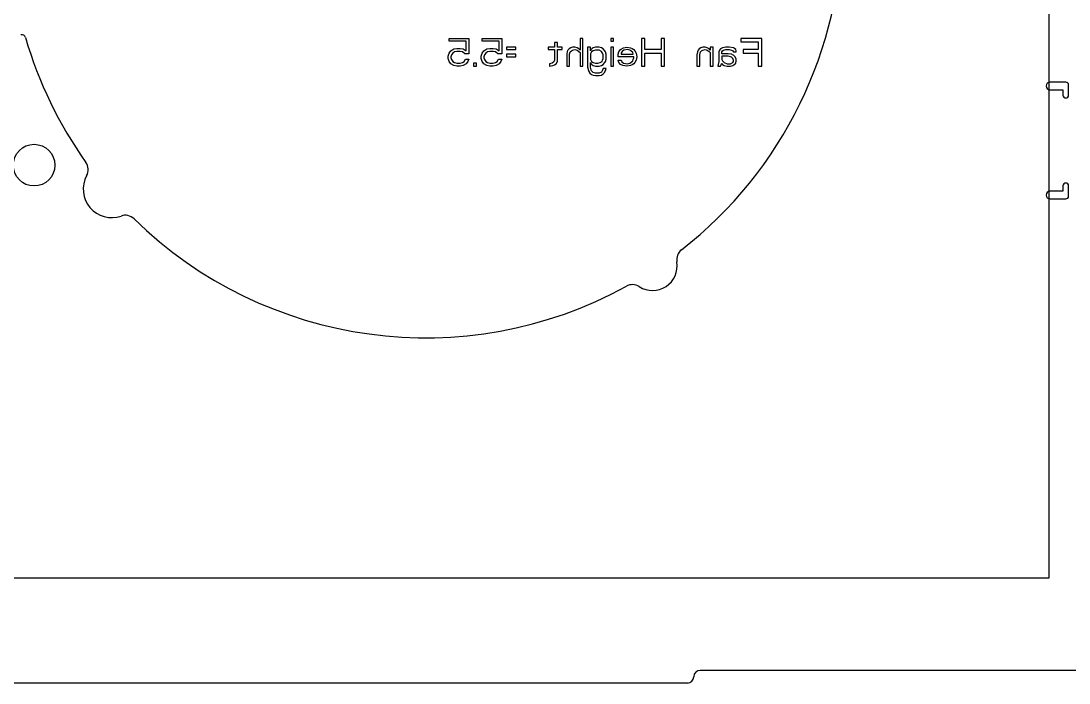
# Model space of a CAD drawing. Header units: millimetres. Extents: x 0 to 594, y 0 to 420.
# Drawn here: x 460.9 to 543.9, y 169.1 to 221.5 of the extents above; entities that cross this region are included whole.
import ezdxf

# ---------------------------------------------------------------- set-up
doc = ezdxf.new("R2010")
doc.units = ezdxf.units.MM
doc.header["$LTSCALE"] = 32.67
doc.layers.get('0').update_dxf_attribs({"linetype": 'CONTINUOUS'})
doc.layers.add('5_CURVES', color=7, linetype='CONTINUOUS')

msp = doc.modelspace()

# ---------------------------------------------------------------- linework, layer by layer
at = {"color": 40, "linetype": 'CONTINUOUS'}
for p, q in [((542.277, 264.033), (542.277, 177.403)), ((542.277, 177.403), (330.487, 177.403))]:
    msp.add_line(p, q, dxfattribs=at)
at = {"color": 7, "linetype": 'CONTINUOUS'}
for p, q in [((543.612, 216.673), (542.362, 216.673)), ((542.362, 216.073), (543.392, 216.073)), ((543.392, 216.073), (543.392, 215.648)), ((543.842, 215.648), (543.842, 216.443)), ((543.392, 208.458), (543.392, 208.033)), ((543.842, 207.663), (543.842, 208.458)), ((543.392, 208.033), (542.362, 208.033)), ((542.362, 207.433), (543.612, 207.433)), ((545.986, 170.103), (514.657, 170.103)), ((513.657, 169.103), (436.577, 169.103))]:
    msp.add_line(p, q, dxfattribs=at)
msp.add_circle((461.907, 210.103), 1.65, dxfattribs=at)
for centre, radius, start, end in [((492.907, 229.433), 33, 307.91767, 360), ((460.935, 220.122), 0.3, 16.23734, 103.21541), ((492.907, 229.433), 33, 196.23734, 215.38329), ((542.362, 216.373), 0.3, 90, 270), ((543.612, 216.443), 0.23, 0, 90), ((543.617, 215.648), 0.225, 180, 360), ((465.187, 209.745), 1, 331.591, 35.38329), ((468.045, 208.199), 2.25, 151.591, 289.409), ((543.617, 208.458), 0.225, 0, 180), ((542.362, 207.733), 0.3, 90, 270), ((543.612, 207.663), 0.23, 270, 360), ((469.125, 205.134), 1, 45.61671, 109.409), ((492.907, 229.433), 33, 225.61671, 298.82233), ((513.801, 202.611), 1, 127.91767, 189.41071), ((510.89, 202.128), 1.95, 237.32929, 9.41071), ((509.298, 199.645), 1, 57.32929, 118.82233), ((513.657, 169.603), 0.5, 270, 360), ((514.657, 169.603), 0.5, 90, 180)]:
    msp.add_arc(centre, radius, start, end, dxfattribs=at)
at = {"layer": '5_CURVES', "color": 40, "linetype": 'CONTINUOUS'}
for p, q in [((494.785, 220.142), (496.344, 220.142)), ((494.785, 219.908), (494.785, 220.142)), ((496.344, 220.142), (496.344, 218.925)), ((497.398, 220.142), (498.956, 220.142)), ((497.398, 219.908), (497.398, 220.142)), ((498.956, 220.142), (498.956, 218.925)), ((505.373, 220.142), (505.144, 220.142)), ((505.144, 220.142), (505.144, 219.206)), ((505.373, 217.942), (505.373, 220.142)), ((507.802, 220.142), (507.573, 220.142)), ((507.573, 220.142), (507.573, 219.908)), ((507.802, 219.908), (507.802, 220.142)), ((510.277, 220.142), (510.002, 220.142)), ((510.002, 220.142), (510.002, 217.942)), ((510.277, 219.252), (510.277, 220.142)), ((511.835, 220.142), (511.56, 220.142)), ((511.56, 220.142), (511.56, 219.252)), ((511.835, 217.942), (511.835, 220.142)), ((519.535, 220.142), (517.885, 220.142)), ((517.885, 220.142), (517.885, 219.861)), ((519.535, 217.942), (519.535, 220.142)), ((496.115, 219.908), (494.785, 219.908)), ((494.785, 218.972), (494.923, 219.159)), ((494.923, 219.159), (495.152, 219.299)), ((495.152, 219.299), (495.381, 219.346)), ((495.381, 219.346), (495.656, 219.346)), ((495.656, 219.346), (495.885, 219.299)), ((495.885, 219.299), (496.115, 219.159)), ((496.115, 219.159), (496.115, 219.908)), ((498.727, 219.908), (497.398, 219.908)), ((497.398, 218.972), (497.535, 219.159)), ((497.535, 219.159), (497.765, 219.299)), ((497.765, 219.299), (497.994, 219.346)), ((497.994, 219.346), (498.269, 219.346)), ((498.269, 219.346), (498.498, 219.299)), ((498.498, 219.299), (498.727, 219.159)), ((498.727, 219.159), (498.727, 219.908)), ((500.056, 219.44), (499.323, 219.44)), ((499.323, 219.44), (499.323, 219.252)), ((499.323, 219.252), (500.056, 219.252)), ((500.056, 219.252), (500.056, 219.44)), ((503.127, 219.44), (502.623, 219.44)), ((502.623, 219.44), (502.623, 219.252)), ((502.623, 219.252), (503.127, 219.252)), ((503.356, 219.814), (503.127, 219.814)), ((503.127, 219.814), (503.127, 219.44)), ((503.127, 219.252), (503.127, 218.41)), ((503.356, 219.44), (503.356, 219.814)), ((503.723, 219.44), (503.356, 219.44)), ((503.356, 219.252), (503.723, 219.252)), ((503.356, 218.316), (503.356, 219.252)), ((503.723, 219.252), (503.723, 219.44)), ((504.181, 219.206), (504.135, 219.112)), ((504.273, 219.299), (504.181, 219.206)), ((504.41, 219.393), (504.273, 219.299)), ((504.365, 219.065), (504.456, 219.159)), ((504.548, 219.44), (504.41, 219.393)), ((504.456, 219.159), (504.548, 219.206)), ((504.731, 219.44), (504.548, 219.44)), ((504.548, 219.206), (504.731, 219.252)), ((504.915, 219.393), (504.731, 219.44)), ((504.731, 219.252), (504.915, 219.206)), ((505.052, 219.299), (504.915, 219.393)), ((504.915, 219.206), (505.052, 219.112)), ((505.144, 219.206), (505.052, 219.299)), ((505.969, 219.44), (505.74, 219.44)), ((505.74, 219.44), (505.74, 217.848)), ((505.969, 219.159), (505.969, 219.44)), ((506.015, 219.252), (505.969, 219.159)), ((506.106, 219.346), (506.015, 219.252)), ((506.198, 219.159), (506.06, 219.065)), ((506.198, 219.393), (506.106, 219.346)), ((506.381, 219.44), (506.198, 219.393)), ((506.381, 219.206), (506.198, 219.159)), ((506.656, 219.44), (506.381, 219.44)), ((506.656, 219.206), (506.381, 219.206)), ((506.84, 219.393), (506.656, 219.44)), ((506.84, 219.112), (506.656, 219.206)), ((506.977, 219.299), (506.84, 219.393)), ((507.115, 219.159), (506.977, 219.299)), ((507.16, 219.065), (507.115, 219.159)), ((507.573, 219.908), (507.802, 219.908)), ((507.802, 219.44), (507.573, 219.44)), ((507.573, 219.44), (507.573, 217.942)), ((507.802, 217.942), (507.802, 219.44)), ((508.215, 219.065), (508.352, 219.252)), ((508.352, 219.252), (508.581, 219.393)), ((508.627, 219.206), (508.49, 219.112)), ((508.581, 219.393), (508.856, 219.44)), ((508.902, 219.252), (508.627, 219.206)), ((508.856, 219.44), (509.131, 219.393)), ((509.085, 219.206), (508.902, 219.252)), ((509.177, 219.159), (509.085, 219.206)), ((509.131, 219.393), (509.269, 219.346)), ((509.315, 219.018), (509.177, 219.159)), ((509.269, 219.346), (509.406, 219.252)), ((509.406, 219.252), (509.498, 219.159)), ((509.498, 219.159), (509.59, 218.972)), ((511.56, 219.252), (510.277, 219.252)), ((514.494, 219.206), (514.448, 219.065)), ((514.585, 219.299), (514.494, 219.206)), ((514.723, 219.393), (514.585, 219.299)), ((514.677, 219.065), (514.769, 219.159)), ((514.86, 219.44), (514.723, 219.393)), ((514.769, 219.159), (514.86, 219.206)), ((515.044, 219.44), (514.86, 219.44)), ((514.86, 219.206), (515.044, 219.252)), ((515.227, 219.393), (515.044, 219.44)), ((515.044, 219.252), (515.227, 219.206)), ((515.365, 219.299), (515.227, 219.393)), ((515.227, 219.206), (515.365, 219.112)), ((515.456, 219.206), (515.365, 219.299)), ((515.685, 219.44), (515.456, 219.44)), ((515.456, 219.44), (515.456, 219.206)), ((515.685, 217.942), (515.685, 219.44)), ((516.19, 219.206), (516.144, 219.065)), ((516.281, 219.299), (516.19, 219.206)), ((516.419, 219.393), (516.281, 219.299)), ((516.373, 219.065), (516.419, 219.159)), ((516.694, 219.44), (516.419, 219.393)), ((516.419, 219.159), (516.51, 219.206)), ((516.51, 219.206), (516.694, 219.252)), ((516.969, 219.44), (516.694, 219.44)), ((516.694, 219.252), (516.969, 219.252)), ((517.29, 219.393), (516.969, 219.44)), ((516.969, 219.252), (517.152, 219.206)), ((517.152, 219.206), (517.244, 219.159)), ((517.244, 219.159), (517.29, 219.065)), ((517.381, 219.346), (517.29, 219.393)), ((517.473, 219.252), (517.381, 219.346)), ((517.519, 219.159), (517.473, 219.252)), ((517.519, 219.065), (517.519, 219.159)), ((517.885, 219.861), (519.26, 219.861)), ((519.26, 219.252), (518.069, 219.252)), ((518.069, 219.252), (518.069, 218.972)), ((519.26, 219.861), (519.26, 219.252)), ((494.694, 218.738), (494.785, 218.972)), ((494.694, 218.55), (494.694, 218.738)), ((494.785, 218.316), (494.694, 218.55)), ((494.923, 218.129), (494.785, 218.316)), ((494.969, 218.831), (494.923, 218.691)), ((494.923, 218.691), (494.923, 218.597)), ((494.923, 218.597), (494.969, 218.457)), ((495.06, 218.972), (494.969, 218.831)), ((494.969, 218.457), (495.06, 218.316)), ((495.198, 219.065), (495.06, 218.972)), ((495.06, 218.316), (495.198, 218.223)), ((495.381, 219.112), (495.198, 219.065)), ((495.656, 219.112), (495.381, 219.112)), ((495.84, 219.065), (495.656, 219.112)), ((496.023, 218.925), (495.84, 219.065)), ((495.84, 218.223), (495.977, 218.316)), ((495.977, 218.316), (496.069, 218.504)), ((496.344, 218.925), (496.023, 218.925)), ((496.069, 218.504), (496.344, 218.504)), ((496.252, 218.316), (496.115, 218.129)), ((496.344, 218.504), (496.252, 218.316)), ((497.306, 218.738), (497.398, 218.972)), ((497.306, 218.55), (497.306, 218.738)), ((497.398, 218.316), (497.306, 218.55)), ((497.535, 218.129), (497.398, 218.316)), ((497.581, 218.831), (497.535, 218.691)), ((497.535, 218.691), (497.535, 218.597)), ((497.535, 218.597), (497.581, 218.457)), ((497.673, 218.972), (497.581, 218.831)), ((497.581, 218.457), (497.673, 218.316)), ((497.81, 219.065), (497.673, 218.972)), ((497.673, 218.316), (497.81, 218.223)), ((497.994, 219.112), (497.81, 219.065)), ((498.269, 219.112), (497.994, 219.112)), ((498.452, 219.065), (498.269, 219.112)), ((498.635, 218.925), (498.452, 219.065)), ((498.452, 218.223), (498.59, 218.316)), ((498.59, 218.316), (498.681, 218.504)), ((498.956, 218.925), (498.635, 218.925)), ((498.681, 218.504), (498.956, 218.504)), ((498.865, 218.316), (498.727, 218.129)), ((498.956, 218.504), (498.865, 218.316)), ((500.056, 218.878), (499.323, 218.878)), ((499.323, 218.878), (499.323, 218.691)), ((499.323, 218.691), (500.056, 218.691)), ((500.056, 218.691), (500.056, 218.878)), ((503.127, 218.41), (503.081, 218.27)), ((503.265, 218.129), (503.356, 218.316)), ((504.135, 219.112), (504.09, 218.878)), ((504.09, 218.878), (504.09, 217.942)), ((504.319, 218.878), (504.365, 219.065)), ((504.319, 217.942), (504.319, 218.878)), ((505.052, 219.112), (505.144, 219.018)), ((505.144, 219.018), (505.144, 217.942)), ((506.06, 219.065), (505.969, 218.925)), ((505.969, 218.925), (505.969, 218.457)), ((505.969, 218.457), (506.06, 218.316)), ((506.06, 218.316), (506.198, 218.223)), ((506.748, 218.223), (506.885, 218.316)), ((506.931, 218.972), (506.84, 219.112)), ((506.885, 218.316), (506.931, 218.41)), ((506.977, 218.831), (506.931, 218.972)), ((506.931, 218.41), (506.977, 218.55)), ((506.977, 218.55), (506.977, 218.831)), ((507.115, 218.223), (507.16, 218.316)), ((507.206, 218.878), (507.16, 219.065)), ((507.16, 218.316), (507.206, 218.504)), ((507.206, 218.504), (507.206, 218.878)), ((508.169, 218.878), (508.215, 219.065)), ((508.169, 218.691), (508.169, 218.878)), ((509.406, 218.691), (508.169, 218.691)), ((508.169, 218.41), (508.398, 218.41)), ((508.215, 218.223), (508.169, 218.41)), ((508.49, 219.112), (508.398, 218.972)), ((508.398, 218.972), (508.398, 218.878)), ((508.398, 218.878), (509.36, 218.878)), ((508.398, 218.41), (508.444, 218.27)), ((509.177, 218.223), (509.315, 218.363)), ((509.36, 218.925), (509.315, 219.018)), ((509.315, 218.363), (509.36, 218.457)), ((509.36, 218.878), (509.36, 218.925)), ((509.36, 218.457), (509.406, 218.597)), ((509.406, 218.597), (509.406, 218.691)), ((509.59, 218.41), (509.498, 218.223)), ((509.59, 218.972), (509.635, 218.691)), ((509.635, 218.691), (509.59, 218.41)), ((510.277, 218.972), (511.56, 218.972)), ((510.277, 217.942), (510.277, 218.972)), ((511.56, 218.972), (511.56, 217.942)), ((514.448, 219.065), (514.402, 218.831)), ((514.402, 218.831), (514.402, 217.942)), ((514.631, 218.831), (514.677, 219.065)), ((514.631, 217.942), (514.631, 218.831)), ((515.365, 219.112), (515.456, 219.018)), ((515.456, 219.018), (515.456, 217.942)), ((516.144, 218.316), (516.098, 218.082)), ((516.144, 219.065), (516.144, 218.316)), ((516.373, 218.925), (516.373, 219.065)), ((516.877, 218.925), (516.373, 218.925)), ((516.877, 218.738), (516.373, 218.738)), ((516.373, 218.738), (516.373, 218.457)), ((516.373, 218.457), (516.419, 218.363)), ((516.419, 218.363), (516.556, 218.223)), ((517.152, 218.878), (516.877, 218.925)), ((517.06, 218.691), (516.877, 218.738)), ((517.152, 218.644), (517.06, 218.691)), ((517.335, 218.784), (517.152, 218.878)), ((517.244, 218.55), (517.152, 218.644)), ((517.29, 218.41), (517.244, 218.55)), ((517.244, 218.223), (517.29, 218.316)), ((517.29, 219.065), (517.519, 219.065)), ((517.29, 218.316), (517.29, 218.41)), ((517.427, 218.691), (517.335, 218.784)), ((517.519, 218.504), (517.427, 218.691)), ((517.473, 218.176), (517.519, 218.363)), ((517.519, 218.363), (517.519, 218.504)), ((518.069, 218.972), (519.26, 218.972)), ((519.26, 218.972), (519.26, 217.942)), ((495.152, 217.989), (494.923, 218.129)), ((495.381, 217.942), (495.152, 217.989)), ((495.198, 218.223), (495.381, 218.176)), ((495.381, 218.176), (495.656, 218.176)), ((495.656, 217.942), (495.381, 217.942)), ((495.656, 218.176), (495.84, 218.223)), ((495.885, 217.989), (495.656, 217.942)), ((496.115, 218.129), (495.885, 217.989)), ((496.94, 218.176), (496.71, 218.176)), ((496.71, 218.176), (496.71, 217.942)), ((496.71, 217.942), (496.94, 217.942)), ((496.94, 217.942), (496.94, 218.176)), ((497.765, 217.989), (497.535, 218.129)), ((497.994, 217.942), (497.765, 217.989)), ((497.81, 218.223), (497.994, 218.176)), ((497.994, 218.176), (498.269, 218.176)), ((498.269, 217.942), (497.994, 217.942)), ((498.269, 218.176), (498.452, 218.223)), ((498.498, 217.989), (498.269, 217.942)), ((498.727, 218.129), (498.498, 217.989)), ((502.944, 218.176), (502.715, 218.129)), ((502.715, 218.129), (502.715, 217.942)), ((502.715, 217.942), (502.99, 217.989)), ((503.081, 218.27), (502.944, 218.176)), ((502.99, 217.989), (503.127, 218.035)), ((503.127, 218.035), (503.265, 218.129)), ((504.09, 217.942), (504.319, 217.942)), ((505.144, 217.942), (505.373, 217.942)), ((505.74, 217.848), (505.831, 217.521)), ((505.831, 217.521), (505.923, 217.38)), ((505.969, 218.223), (506.015, 218.129)), ((505.969, 217.848), (505.969, 218.223)), ((506.015, 217.661), (505.969, 217.848)), ((506.015, 218.129), (506.106, 218.035)), ((506.06, 217.567), (506.015, 217.661)), ((506.198, 217.427), (506.06, 217.567)), ((506.106, 218.035), (506.198, 217.989)), ((506.198, 218.223), (506.381, 218.176)), ((506.198, 217.989), (506.381, 217.942)), ((506.381, 218.176), (506.565, 218.176)), ((506.381, 217.942), (506.656, 217.942)), ((506.565, 218.176), (506.748, 218.223)), ((506.656, 217.942), (506.84, 217.989)), ((506.84, 217.989), (506.977, 218.082)), ((506.931, 217.614), (506.84, 217.474)), ((506.977, 217.755), (506.931, 217.614)), ((506.977, 218.082), (507.115, 218.223)), ((507.206, 217.755), (506.977, 217.755)), ((507.115, 217.474), (507.206, 217.755)), ((507.573, 217.942), (507.802, 217.942)), ((508.352, 218.082), (508.215, 218.223)), ((508.535, 217.989), (508.352, 218.082)), ((508.444, 218.27), (508.581, 218.176)), ((508.856, 217.942), (508.535, 217.989)), ((508.581, 218.176), (508.902, 218.129)), ((509.131, 217.989), (508.856, 217.942)), ((508.902, 218.129), (509.085, 218.176)), ((509.085, 218.176), (509.177, 218.223)), ((509.269, 218.035), (509.131, 217.989)), ((509.406, 218.129), (509.269, 218.035)), ((509.498, 218.223), (509.406, 218.129)), ((510.002, 217.942), (510.277, 217.942)), ((511.56, 217.942), (511.835, 217.942)), ((514.402, 217.942), (514.631, 217.942)), ((515.456, 217.942), (515.685, 217.942)), ((516.098, 218.082), (516.052, 217.942)), ((516.052, 217.942), (516.281, 217.942)), ((516.281, 217.942), (516.327, 218.035)), ((516.327, 218.035), (516.373, 218.176)), ((516.373, 218.176), (516.419, 218.082)), ((516.419, 218.082), (516.556, 217.989)), ((516.556, 218.223), (516.785, 218.129)), ((516.556, 217.989), (516.785, 217.942)), ((516.785, 218.129), (517.06, 218.129)), ((516.785, 217.942), (517.06, 217.942)), ((517.06, 218.129), (517.244, 218.223)), ((517.06, 217.942), (517.244, 217.989)), ((517.244, 217.989), (517.335, 218.035)), ((517.335, 218.035), (517.473, 218.176)), ((519.26, 217.942), (519.535, 217.942)), ((505.923, 217.38), (506.06, 217.287)), ((506.06, 217.287), (506.198, 217.24)), ((506.381, 217.38), (506.198, 217.427)), ((506.198, 217.24), (506.381, 217.193)), ((506.656, 217.38), (506.381, 217.38)), ((506.381, 217.193), (506.656, 217.193)), ((506.84, 217.474), (506.656, 217.38)), ((506.656, 217.193), (506.84, 217.24)), ((506.84, 217.24), (506.977, 217.333)), ((506.977, 217.333), (507.115, 217.474))]:
    msp.add_line(p, q, dxfattribs=at)

doc.saveas('drawing.dxf')
